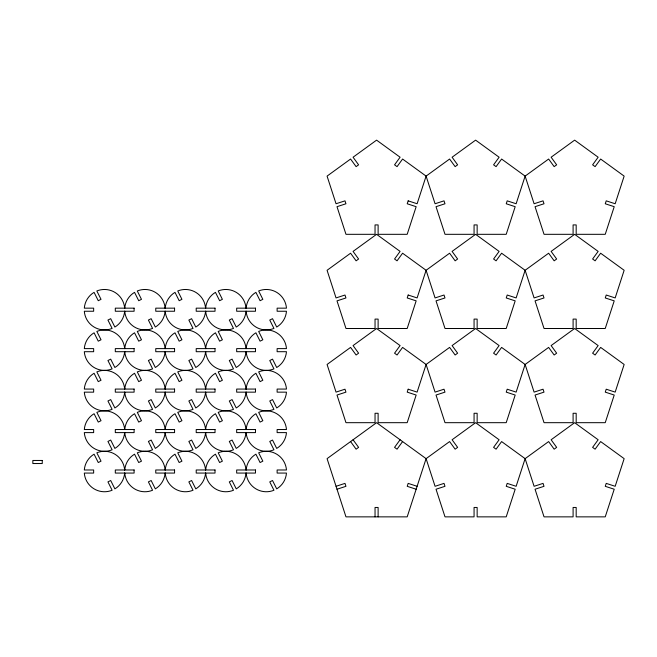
<?xml version="1.0" encoding="UTF-8"?>
<svg xmlns="http://www.w3.org/2000/svg" width="657" height="657" viewBox="0 0 657 657"><rect width="100%" height="100%" fill="white"/><g stroke="black" fill="none" stroke-linecap="round" stroke-linejoin="round"><path stroke-width="0.99" d="M400.088 439.763L394.561 447.368L397.058 449.183L402.585 441.57M336.047 486.295L344.991 483.388L345.943 486.32L337 489.227M417.113 486.295L408.169 483.388L407.217 486.32L416.16 489.227M353.072 439.763L358.599 447.368L356.11 449.183L350.575 441.57M378.12 516.862L378.12 507.459L375.04 507.459L375.04 516.862M124.649 473.065A20.227 20.227 0 0 1 114.876 488.874L110.696 480.513L107.937 481.893L112.117 490.253A20.227 20.227 0 0 1 84.31 473.065L93.655 473.065L93.655 469.985L84.31 469.985A20.227 20.227 0 0 1 94.082 454.176L98.263 462.536L101.022 461.157L96.842 452.796A20.227 20.227 0 0 1 124.649 469.985M124.649 432.61A20.227 20.227 0 0 1 114.876 448.419L110.696 440.059L107.937 441.438L112.117 449.799A20.227 20.227 0 0 1 84.31 432.61L93.655 432.61L93.655 429.53L84.31 429.53A20.227 20.227 0 0 1 94.082 413.721L98.263 422.081L101.022 420.702L96.842 412.341A20.227 20.227 0 0 1 124.649 429.53M165.104 473.065A20.227 20.227 0 0 1 155.331 488.874L151.151 480.513L148.4 481.893L152.58 490.253A20.227 20.227 0 0 1 124.764 473.065M124.764 469.985A20.227 20.227 0 0 1 134.537 454.176L138.717 462.536L141.477 461.157L137.297 452.796A20.227 20.227 0 0 1 165.104 469.985M165.104 432.61A20.227 20.227 0 0 1 155.331 448.419L151.151 440.059L148.4 441.438L152.58 449.799A20.227 20.227 0 0 1 124.764 432.61M124.764 429.53A20.227 20.227 0 0 1 134.537 413.721L138.717 422.081L141.477 420.702L137.297 412.341A20.227 20.227 0 0 1 165.104 429.53M205.559 473.065A20.227 20.227 0 0 1 195.786 488.874L191.606 480.513L188.855 481.893L193.035 490.253A20.227 20.227 0 0 1 165.219 473.065M165.219 469.985A20.227 20.227 0 0 1 174.992 454.176L179.172 462.536L181.932 461.157L177.751 452.796A20.227 20.227 0 0 1 205.559 469.985M205.559 432.61A20.227 20.227 0 0 1 195.786 448.419L191.606 440.059L188.855 441.438L193.035 449.799A20.227 20.227 0 0 1 165.219 432.61M165.219 429.53A20.227 20.227 0 0 1 174.992 413.721L179.172 422.081L181.932 420.702L177.751 412.341A20.227 20.227 0 0 1 205.559 429.53M246.014 473.065A20.227 20.227 0 0 1 236.241 488.874L232.061 480.513L229.309 481.893L233.49 490.253A20.227 20.227 0 0 1 205.674 473.065M205.674 469.985A20.227 20.227 0 0 1 215.447 454.176L219.627 462.536L222.386 461.157L218.206 452.796A20.227 20.227 0 0 1 246.014 469.985M246.014 432.61A20.227 20.227 0 0 1 236.241 448.419L232.061 440.059L229.309 441.438L233.49 449.799A20.227 20.227 0 0 1 205.674 432.61M205.674 429.53A20.227 20.227 0 0 1 215.447 413.721L219.627 422.081L222.386 420.702L218.206 412.341A20.227 20.227 0 0 1 246.014 429.53M246.137 473.065A20.227 20.227 0 0 0 273.944 490.253L269.764 481.893L272.524 480.513L276.704 488.874A20.227 20.227 0 0 0 286.468 473.065L277.123 473.065L277.123 469.985L286.468 469.985A20.227 20.227 0 0 0 258.661 452.796L262.841 461.157L260.082 462.536L255.902 454.176A20.227 20.227 0 0 0 246.137 469.985M246.137 432.61A20.227 20.227 0 0 0 273.944 449.799L269.764 441.438L272.524 440.059L276.704 448.419A20.227 20.227 0 0 0 286.468 432.61L277.123 432.61L277.123 429.53L286.468 429.53A20.227 20.227 0 0 0 258.661 412.341L262.841 420.702L260.082 422.081L255.902 413.721A20.227 20.227 0 0 0 246.137 429.53M124.649 392.155A20.227 20.227 0 0 1 114.876 407.964L110.696 399.604L107.937 400.984L112.117 409.344A20.227 20.227 0 0 1 84.31 392.155L93.655 392.155L93.655 389.067L84.31 389.067A20.227 20.227 0 0 1 94.082 373.258L98.263 381.627L101.022 380.247L96.842 371.887A20.227 20.227 0 0 1 124.649 389.067M165.104 392.155A20.227 20.227 0 0 1 155.331 407.964L151.151 399.604L148.4 400.984L152.58 409.344A20.227 20.227 0 0 1 124.764 392.155M124.764 389.067A20.227 20.227 0 0 1 134.537 373.258L138.717 381.627L141.477 380.247L137.297 371.887A20.227 20.227 0 0 1 165.104 389.067M205.559 392.155A20.227 20.227 0 0 1 195.786 407.964L191.606 399.604L188.855 400.984L193.035 409.344A20.227 20.227 0 0 1 165.219 392.155M165.219 389.067A20.227 20.227 0 0 1 174.992 373.258L179.172 381.627L181.932 380.247L177.751 371.887A20.227 20.227 0 0 1 205.559 389.067M246.014 392.155A20.227 20.227 0 0 1 236.241 407.964L232.061 399.604L229.309 400.984L233.49 409.344A20.227 20.227 0 0 1 205.674 392.155M205.674 389.067A20.227 20.227 0 0 1 215.447 373.258L219.627 381.627L222.386 380.247L218.206 371.887A20.227 20.227 0 0 1 246.014 389.067M246.137 392.155A20.227 20.227 0 0 0 273.944 409.344L269.764 400.984L272.524 399.604L276.704 407.964A20.227 20.227 0 0 0 286.468 392.155L277.123 392.155L277.123 389.067L286.468 389.067A20.227 20.227 0 0 0 258.661 371.887L262.841 380.247L260.082 381.627L255.902 373.258A20.227 20.227 0 0 0 246.137 389.067M124.649 351.7A20.227 20.227 0 0 1 114.876 367.509L110.696 359.149L107.937 360.521L112.117 368.889A20.227 20.227 0 0 1 84.31 351.7L93.655 351.7L93.655 348.612L84.31 348.612A20.227 20.227 0 0 1 94.082 332.803L98.263 341.164L101.022 339.792L96.842 331.424A20.227 20.227 0 0 1 124.649 348.612M165.104 351.7A20.227 20.227 0 0 1 155.331 367.509L151.151 359.149L148.4 360.521L152.58 368.889A20.227 20.227 0 0 1 124.764 351.7M124.764 348.612A20.227 20.227 0 0 1 134.537 332.803L138.717 341.164L141.477 339.792L137.297 331.424A20.227 20.227 0 0 1 165.104 348.612M205.559 351.7A20.227 20.227 0 0 1 195.786 367.509L191.606 359.149L188.855 360.521L193.035 368.889A20.227 20.227 0 0 1 165.219 351.7M165.219 348.612A20.227 20.227 0 0 1 174.992 332.803L179.172 341.164L181.932 339.792L177.751 331.424A20.227 20.227 0 0 1 205.559 348.612M246.014 351.7A20.227 20.227 0 0 1 236.241 367.509L232.061 359.149L229.309 360.521L233.49 368.889A20.227 20.227 0 0 1 205.674 351.7M205.674 348.612A20.227 20.227 0 0 1 215.447 332.803L219.627 341.164L222.386 339.792L218.206 331.424A20.227 20.227 0 0 1 246.014 348.612M246.137 351.7A20.227 20.227 0 0 0 273.944 368.889L269.764 360.521L272.524 359.149L276.704 367.509A20.227 20.227 0 0 0 286.468 351.7L277.123 351.7L277.123 348.612L286.468 348.612A20.227 20.227 0 0 0 258.661 331.424L262.841 339.792L260.082 341.164L255.902 332.803A20.227 20.227 0 0 0 246.137 348.612M124.649 311.246A20.227 20.227 0 0 1 114.876 327.055L110.696 318.686L107.937 320.066L112.117 328.426A20.227 20.227 0 0 1 84.31 311.246L93.655 311.246L93.655 308.158L84.31 308.158A20.227 20.227 0 0 1 94.082 292.349L98.263 300.709L101.022 299.329L96.842 290.969A20.227 20.227 0 0 1 124.649 308.158M165.104 311.246A20.227 20.227 0 0 1 155.331 327.055L151.151 318.686L148.4 320.066L152.58 328.426A20.227 20.227 0 0 1 124.764 311.246M124.764 308.158A20.227 20.227 0 0 1 134.537 292.349L138.717 300.709L141.477 299.329L137.297 290.969A20.227 20.227 0 0 1 165.104 308.158M205.559 311.246A20.227 20.227 0 0 1 195.786 327.055L191.606 318.686L188.855 320.066L193.035 328.426A20.227 20.227 0 0 1 165.219 311.246M165.219 308.158A20.227 20.227 0 0 1 174.992 292.349L179.172 300.709L181.932 299.329L177.751 290.969A20.227 20.227 0 0 1 205.559 308.158M246.014 311.246A20.227 20.227 0 0 1 236.241 327.055L232.061 318.686L229.309 320.066L233.49 328.426A20.227 20.227 0 0 1 205.674 311.246M205.674 308.158A20.227 20.227 0 0 1 215.447 292.349L219.627 300.709L222.386 299.329L218.206 290.969A20.227 20.227 0 0 1 246.014 308.158M246.137 311.246A20.227 20.227 0 0 0 273.944 328.426L269.764 320.066L272.524 318.686L276.704 327.055A20.227 20.227 0 0 0 286.468 311.246L277.123 311.246L277.123 308.158L286.468 308.158A20.227 20.227 0 0 0 258.661 290.969L262.841 299.329L260.082 300.709L255.902 292.349A20.227 20.227 0 0 0 246.137 308.158M408.169 200.845L407.217 203.777L416.16 206.684L407.184 234.319L378.12 234.319L378.12 224.916L375.04 224.916L375.04 234.319L345.976 234.319L337 206.684L345.943 203.777L344.991 200.845L336.047 203.752L327.071 176.109L350.575 159.035L356.11 166.64L358.599 164.833L353.072 157.22L376.584 140.138L400.088 157.22L394.561 164.833L397.058 166.64L402.585 159.035L426.097 176.109L435.074 203.752L444.025 200.845L444.978 203.777L436.026 206.684L445.011 234.319L474.067 234.319L474.067 224.916L477.146 224.916L477.146 234.319L506.21 234.319L515.187 206.684L506.243 203.777L507.196 200.845L516.139 203.752L525.124 176.109L548.636 159.035L554.163 166.64L556.651 164.833L551.124 157.22L574.637 140.138L598.149 157.22L592.614 164.833L595.111 166.64L600.638 159.035L624.15 176.109L615.174 203.752L606.222 200.845L605.269 203.777L614.221 206.684L605.237 234.319L576.181 234.319L576.181 224.916L573.093 224.916L573.093 234.319L544.037 234.319L535.053 206.684L544.004 203.777L543.052 200.845L534.1 203.752L525.124 176.109L501.611 159.035L496.084 166.64L493.588 164.833L499.115 157.22L475.611 140.138L452.098 157.22L457.625 164.833L455.137 166.64L449.602 159.035L426.097 176.109L417.113 203.752L408.169 200.845M408.169 295.026L407.217 297.958L416.16 300.865L407.184 328.5L378.12 328.5L378.12 319.097L375.04 319.097L375.04 328.5L345.976 328.5L337 300.865L345.943 297.958L344.991 295.026L336.047 297.933L327.071 270.29L350.575 253.216L356.11 260.821L358.599 259.014L353.072 251.401L376.584 234.319L400.088 251.401L394.561 259.014L397.058 260.821L402.585 253.216L426.097 270.29L435.074 297.933L444.025 295.026L444.978 297.958L436.026 300.865L445.011 328.5L474.067 328.5L474.067 319.097L477.146 319.097L477.146 328.5L506.21 328.5L515.187 300.865L506.243 297.958L507.196 295.026L516.139 297.933L525.124 270.29L548.636 253.216L554.163 260.821L556.651 259.014L551.124 251.401L574.637 234.319L598.149 251.401L592.614 259.014L595.111 260.821L600.638 253.216L624.15 270.29L615.174 297.933L606.222 295.026L605.269 297.958L614.221 300.865L605.237 328.5L576.181 328.5L576.181 319.097L573.093 319.097L573.093 328.5L544.037 328.5L535.053 300.865L544.004 297.958L543.052 295.026L534.1 297.933L525.124 270.29L501.611 253.216L496.084 260.821L493.588 259.014L499.115 251.401L475.611 234.319L452.098 251.401L457.625 259.014L455.137 260.821L449.602 253.216L426.097 270.29L417.113 297.933L408.169 295.026M408.169 389.207L407.217 392.139L416.16 395.046L407.184 422.681L378.12 422.681L378.12 413.278L375.04 413.278L375.04 422.681L345.976 422.681L337 395.046L345.943 392.139L344.991 389.207L336.047 392.114L327.071 364.471L350.575 347.397L356.11 355.002L358.599 353.195L353.072 345.582L376.584 328.5L400.088 345.582L394.561 353.195L397.058 355.002L402.585 347.397L426.097 364.471L435.074 392.114L444.025 389.207L444.978 392.139L436.026 395.046L445.011 422.681L474.067 422.681L474.067 413.278L477.146 413.278L477.146 422.681L506.21 422.681L515.187 395.046L506.243 392.139L507.196 389.207L516.139 392.114L525.124 364.471L548.636 347.397L554.163 355.002L556.651 353.195L551.124 345.582L574.637 328.5L598.149 345.582L592.614 353.195L595.111 355.002L600.638 347.397L624.15 364.471L615.174 392.114L606.222 389.207L605.269 392.139L614.221 395.046L605.237 422.681L576.181 422.681L576.181 413.278L573.093 413.278L573.093 422.681L544.037 422.681L535.053 395.046L544.004 392.139L543.052 389.207L534.1 392.114L525.124 364.471L501.611 347.397L496.084 355.002L493.588 353.195L499.115 345.582L475.611 328.5L452.098 345.582L457.625 353.195L455.137 355.002L449.602 347.397L426.097 364.471L417.113 392.114L408.169 389.207M426.097 458.652L407.184 516.862L345.976 516.862L327.071 458.652L376.584 422.681L426.097 458.652L435.074 486.295L444.025 483.388L444.978 486.32L436.026 489.227L445.011 516.862L474.067 516.862L474.067 507.459L477.146 507.459L477.146 516.862L506.21 516.862L515.187 489.227L506.243 486.32L507.196 483.388L516.139 486.295L525.124 458.652L548.636 441.57L554.163 449.183L556.651 447.368L551.124 439.763L574.637 422.681L598.149 439.763L592.614 447.368L595.111 449.183L600.638 441.57L624.15 458.652L615.174 486.295L606.222 483.388L605.269 486.32L614.221 489.227L605.237 516.862L576.181 516.862L576.181 507.459L573.093 507.459L573.093 516.862L544.037 516.862L535.053 489.227L544.004 486.32L543.052 483.388L534.1 486.295L525.124 458.652L501.611 441.57L496.084 449.183L493.588 447.368L499.115 439.763L475.611 422.681L452.098 439.763L457.625 447.368L455.137 449.183L449.602 441.57L426.097 458.652M134.11 308.158L115.304 308.158L115.304 311.246L134.11 311.246L134.11 308.158M174.573 308.158L155.758 308.158L155.758 311.246L174.573 311.246L174.573 308.158M215.028 308.158L196.213 308.158L196.213 311.246L215.028 311.246L215.028 308.158M255.483 308.158L236.668 308.158L236.668 311.246L255.483 311.246L255.483 308.158M134.11 348.612L115.304 348.612L115.304 351.7L134.11 351.7L134.11 348.612M174.573 348.612L155.758 348.612L155.758 351.7L174.573 351.7L174.573 348.612M215.028 348.612L196.213 348.612L196.213 351.7L215.028 351.7L215.028 348.612M255.483 348.612L236.668 348.612L236.668 351.7L255.483 351.7L255.483 348.612M134.11 389.067L115.304 389.067L115.304 392.155L134.11 392.155L134.11 389.067M174.573 389.067L155.758 389.067L155.758 392.155L174.573 392.155L174.573 389.067M215.028 389.067L196.213 389.067L196.213 392.155L215.028 392.155L215.028 389.067M255.483 389.067L236.668 389.067L236.668 392.155L255.483 392.155L255.483 389.067M134.11 429.53L115.304 429.53L115.304 432.61L134.11 432.61L134.11 429.53M174.573 429.53L155.758 429.53L155.758 432.61L174.573 432.61L174.573 429.53M215.028 429.53L196.213 429.53L196.213 432.61L215.028 432.61L215.028 429.53M255.483 429.53L236.668 429.53L236.668 432.61L255.483 432.61L255.483 429.53M42.253 460.458L32.85 460.458L32.85 463.538L42.253 463.538L42.253 460.458M134.11 469.985L115.304 469.985L115.304 473.065L134.11 473.065L134.11 469.985M174.573 469.985L155.758 469.985L155.758 473.065L174.573 473.065L174.573 469.985M215.028 469.985L196.213 469.985L196.213 473.065L215.028 473.065L215.028 469.985M255.483 469.985L236.668 469.985L236.668 473.065L255.483 473.065L255.483 469.985"/></g></svg>
